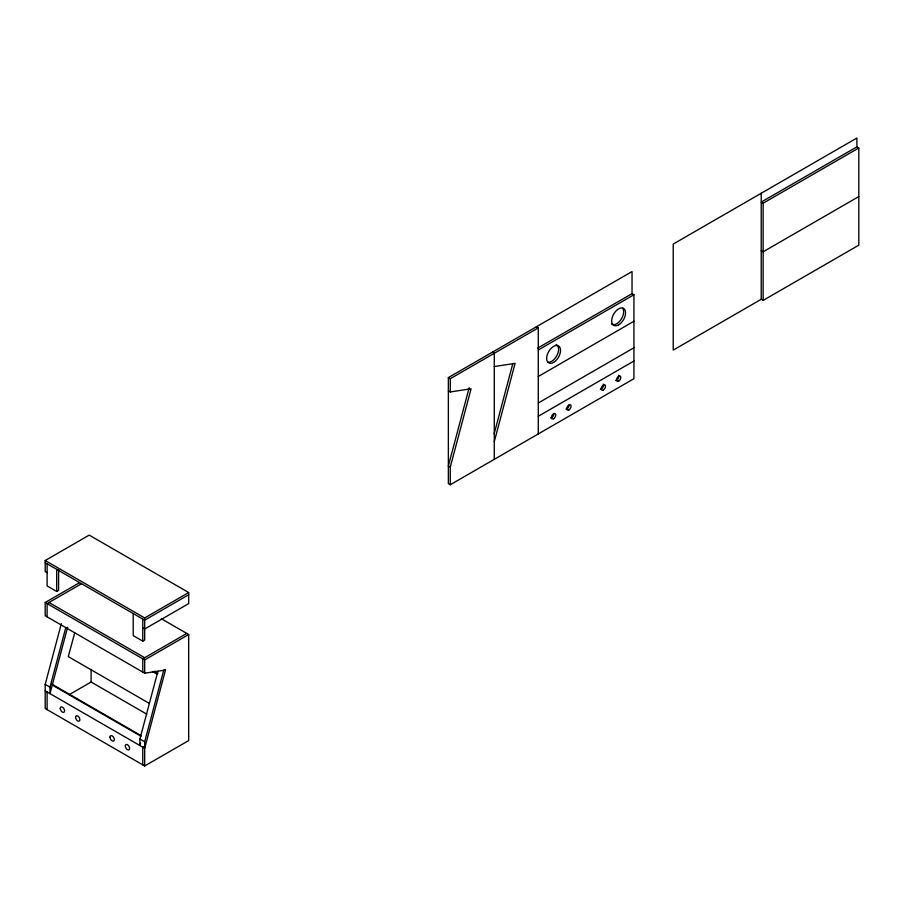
<?xml version="1.0" encoding="UTF-8"?>
<svg xmlns="http://www.w3.org/2000/svg" width="904" height="904" viewBox="0 0 904 904"><rect width="100%" height="100%" fill="white"/><g stroke="black" fill="none" stroke-linecap="round" stroke-linejoin="round"><path stroke-width="1.36" d="M161.341 618.743L188.687 634.529L188.687 740.568L144.685 765.97L45.2 708.533L45.2 684.373L61.336 623.658M67.642 627.184L49.98 693.617L49.98 687.142L65.822 627.523M140.549 743.088L139.905 745.54L139.905 739.054L157.906 671.31M144.685 765.97L144.685 741.811L163.692 670.293L165.488 670.011L144.685 748.297L45.2 690.859M469.176 387.68L448.361 465.967L450.282 467.063L450.282 484.736L448.361 483.64L448.361 377.601L632.032 271.562L632.032 293.653L537.586 348.176M450.282 467.063L471.086 388.776L450.282 391.952L448.361 390.856M494.16 433.807L512.817 363.623M494.285 441.66L515.088 363.374L494.285 366.549M74.749 632.766L68.275 656.609L149.409 703.448M47.11 572.673L45.2 571.565L45.2 560.525L89.202 535.111L188.687 592.549L188.687 603.601L144.685 629.003L142.775 627.896M47.11 563.836L47.11 585.928L56.681 591.453L58.59 590.346L58.59 569.633M165.488 670.011L144.685 673.186L45.2 615.748L45.2 602.493L79.428 582.73M81.496 583.747L47.11 603.601L47.11 616.856M448.361 377.601L450.282 378.697L538.287 327.892L538.287 433.931M856.89 146.866L761.224 202.089L763.145 203.197L858.8 147.973L858.8 245.176L763.145 300.399L761.224 299.292L673.22 350.108L673.22 244.069L856.89 138.029L856.89 146.866L858.8 147.973M538.287 349.984L633.941 294.749L633.941 378.697L450.282 484.736M538.287 376.493L633.941 321.259M858.8 196.575L763.145 251.798L761.224 250.69M45.2 560.525L144.685 617.952L188.687 592.549M188.687 594.764L144.685 620.167L45.2 562.729M538.287 403.003L633.941 347.769M133.204 613.534L133.204 635.625L142.775 641.151L144.685 640.043L144.685 617.952M538.287 416.258L633.941 361.024M69.472 694.521L91.112 682.023L146.821 714.183M186.778 633.421L142.775 658.824L142.775 672.079M45.2 602.493L144.685 659.931L188.687 634.529M142.775 764.863L142.775 747.19L143.792 746.602M142.775 747.19L143.668 747.054M632.032 293.653L633.941 294.749M536.377 326.785L538.287 327.892M492.364 352.187L494.285 353.294L494.285 459.334M49.031 602.493L144.685 657.716M154.268 671.243L157.895 673.333M152.471 671.502L157.319 674.305M51.505 683.932L141.114 735.664M52.262 685.04L140.967 736.251M45.2 684.373L49.98 687.142M139.905 739.054L144.685 741.811M763.145 203.197L763.145 300.399M761.224 193.253L761.224 299.292M450.282 378.697L450.282 391.952M144.685 659.931L144.685 673.186M142.775 619.059L142.775 641.151M91.112 669.446L91.112 682.023M56.681 569.362L56.681 591.453M47.11 691.967L47.11 709.64M622.732 308.264A9.808 5.661 -60 0 1 620.698 320.016A9.808 5.661 -60 0 1 611.409 323.948M556.129 344.582A9.808 5.661 -60 0 1 557.361 354.605A9.808 5.661 -60 0 1 548.208 362.233M618.585 375.273A3.04 1.763 -60 0 1 618.246 378.471A3.04 1.763 -60 0 1 615.647 380.369M603.284 384.11A3.04 1.763 -60 0 1 602.945 387.307A3.04 1.763 -60 0 1 600.346 389.206M569.136 405.071A3.04 1.763 -60 0 1 565.904 409.094M553.824 413.908A3.04 1.763 -60 0 1 550.604 417.93M618.641 324.852A9.808 5.661 -60 0 0 624.641 309.371A9.808 5.661 -60 0 0 612.629 316.31A9.808 5.661 -60 0 0 618.641 324.852M553.587 362.414A9.808 5.661 -60 0 0 559.599 346.933A9.808 5.661 -60 0 0 547.587 353.859A9.808 5.661 -60 0 0 553.587 362.414M618.641 381.183A3.04 1.763 -60 0 0 620.506 376.38A3.04 1.763 -60 0 0 616.777 378.539A3.04 1.763 -60 0 0 618.641 381.183M603.33 390.019A3.04 1.763 -60 0 0 605.194 385.217A3.04 1.763 -60 0 0 601.465 387.375A3.04 1.763 -60 0 0 603.33 390.019M568.898 409.907A3.04 1.763 -60 0 0 570.763 405.105A3.04 1.763 -60 0 0 567.034 407.252A3.04 1.763 -60 0 0 568.898 409.907M553.587 418.744A3.04 1.763 -60 0 0 555.452 413.942A3.04 1.763 -60 0 0 551.722 416.089A3.04 1.763 -60 0 0 553.587 418.744M60.263 708.397A3.04 1.763 60 0 0 63.495 712.409A3.04 1.763 60 0 0 63.495 708.103A3.04 1.763 60 0 0 60.263 708.397M75.574 717.234A3.04 1.763 60 0 0 78.795 721.245A3.04 1.763 60 0 0 78.795 716.94A3.04 1.763 60 0 0 75.574 717.234M110.005 737.11A3.04 1.763 60 0 0 113.237 741.133A3.04 1.763 60 0 0 113.237 736.828A3.04 1.763 60 0 0 110.005 737.11M125.317 745.947A3.04 1.763 60 0 0 128.537 749.97A3.04 1.763 60 0 0 128.537 745.664A3.04 1.763 60 0 0 125.317 745.947"/></g></svg>
